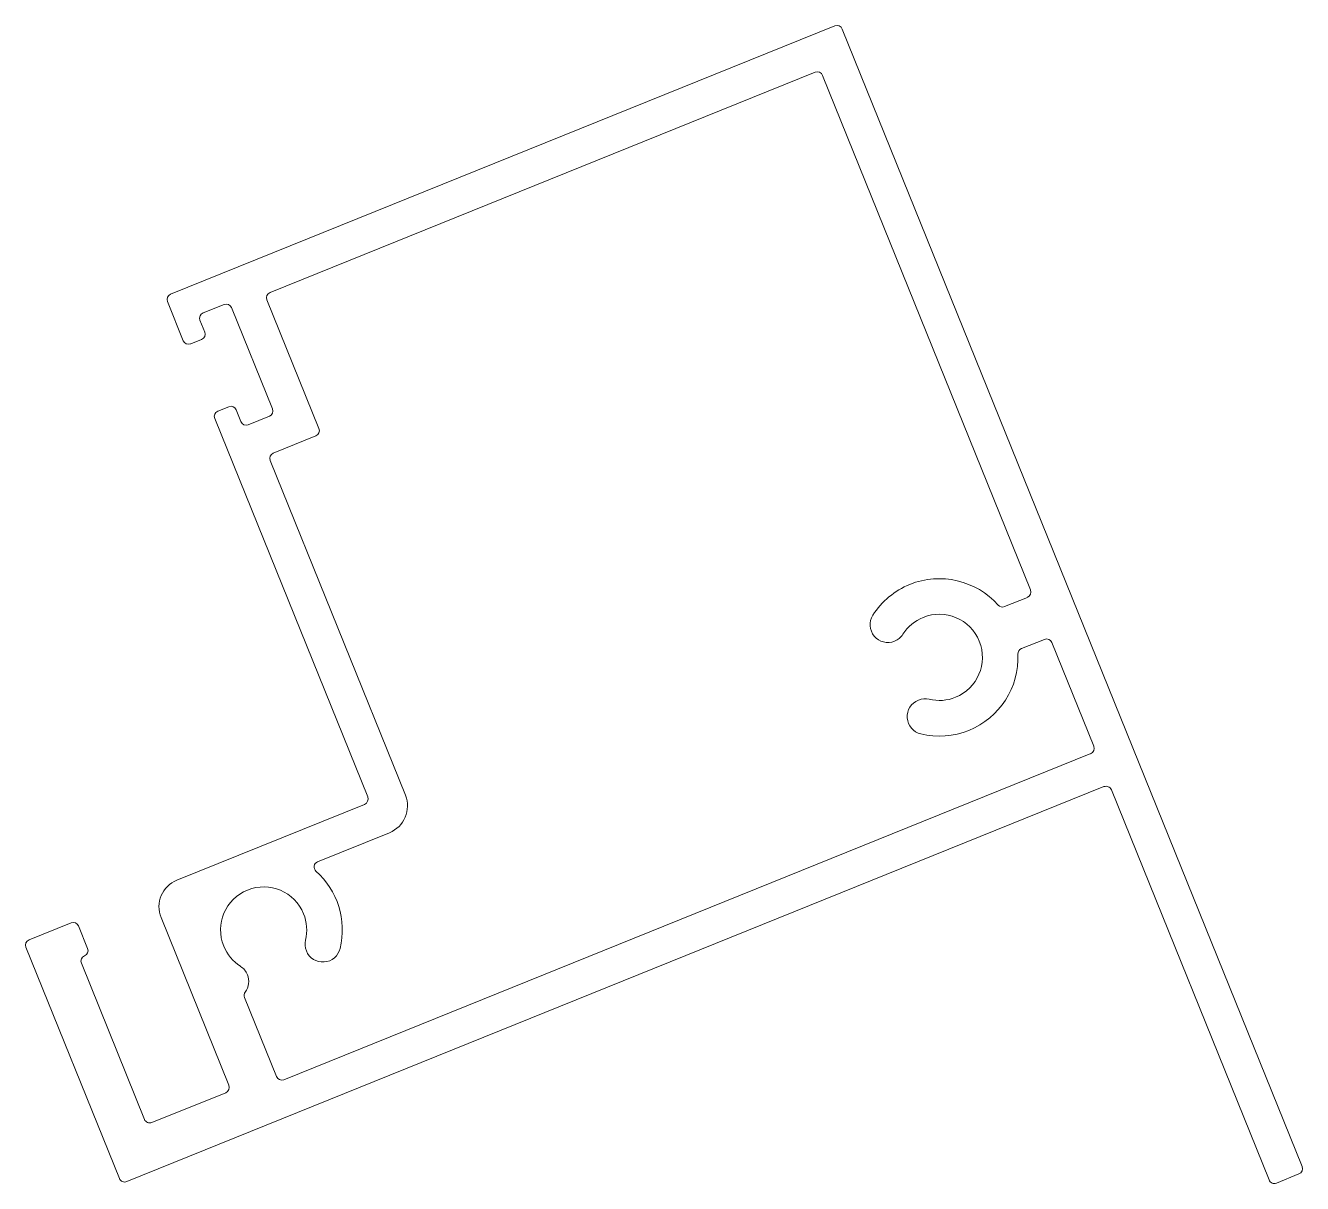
# Model space of a CAD drawing. Header units: inches. Extents: x -30.7 to 25.6, y 0.5 to 51.6.
import ezdxf

# ---------------------------------------------------------------- set-up
doc = ezdxf.new("R2010")
doc.units = ezdxf.units.IN
doc.header["$MEASUREMENT"] = 0
doc.layers.add('CLIP', color=7, linetype='Continuous')

msp = doc.modelspace()

# ---------------------------------------------------------------- linework, layer by layer
at = {"layer": 'CLIP', "color": 7, "linetype": 'Continuous', "lineweight": 0}
for p, q in [((-24.28, 39.75), (5.005, 51.582)), ((5.33, 51.444), (25.597, 1.28)), ((4.137, 49.538), (-19.895, 39.828)), ((13.63, 26.709), (4.463, 49.4)), ((-23.721, 37.7), (-24.418, 39.424)), ((-20.033, 39.503), (-17.741, 33.828)), ((-21.92, 39.301), (-22.847, 38.927)), ((-19.789, 34.694), (-21.595, 39.163)), ((-22.986, 38.601), (-22.776, 38.082)), ((-22.914, 37.756), (-23.396, 37.562)), ((-22.197, 34.595), (-21.715, 34.789)), ((-21.39, 34.651), (-21.18, 34.132)), ((-20.855, 33.994), (-19.927, 34.369)), ((-15.593, 17.58), (-22.335, 34.269)), ((-17.879, 33.503), (-19.756, 32.744)), ((-19.895, 32.419), (-13.931, 17.658)), ((12.481, 25.975), (13.492, 26.384)), ((14.241, 24.53), (13.23, 24.121)), ((16.416, 19.814), (14.567, 24.392)), ((-19.288, 5.112), (16.279, 19.49)), ((16.866, 18.035), (-26.212, 0.619)), ((24.142, 0.692), (17.19, 17.898)), ((-23.999, 13.914), (-15.731, 17.254)), ((-14.633, 16.005), (-17.8, 14.725)), ((-30.519, 11.279), (-28.665, 12.029)), ((-28.339, 11.891), (-27.939, 10.898)), ((-21.713, 4.865), (-24.701, 12.261)), ((-26.537, 0.757), (-30.657, 10.954)), ((-28.215, 10.248), (-25.432, 3.361)), ((-21.024, 8.735), (-19.614, 5.25)), ((-25.107, 3.223), (-21.851, 4.54)), ((25.46, 0.956), (24.466, 0.554))]:
    msp.add_line(p, q, dxfattribs=at)
for centre, radius, start, end in [((5.098, 51.35), 0.25, 22, 112), ((4.231, 49.306), 0.25, 22, 112), ((-24.186, 39.518), 0.25, 112, 202), ((-19.802, 39.596), 0.25, 112, 202), ((-22.754, 38.695), 0.25, 112, 202), ((-21.827, 39.069), 0.25, 22, 112), ((-23.008, 37.988), 0.25, 292, 22), ((-23.49, 37.793), 0.25, 202, 292), ((-22.104, 34.363), 0.25, 112, 202), ((-21.622, 34.558), 0.25, 22, 112), ((-20.021, 34.6), 0.25, 292, 22), ((-20.948, 34.226), 0.25, 202, 292), ((-17.973, 33.735), 0.25, 292, 22), ((-19.663, 32.513), 0.25, 112, 202), ((9.607, 23.736), 3.47, 41.6347, 112), ((9.607, 23.736), 3.47, 112, 147.5331), ((13.398, 26.616), 0.25, 292, 22), ((12.387, 26.207), 0.25, 221.6347, 292), ((7.341, 25.177), 0.785, 147.5331, 292), ((9.607, 23.736), 1.9, 112, 147.5331), ((9.607, 23.736), 1.9, 292, 112), ((7.341, 25.177), 0.785, 292, 327.5331), ((14.335, 24.298), 0.25, 22, 112), ((9.607, 23.736), 3.47, 292, 2.3653), ((13.323, 23.889), 0.25, 112, 182.3653), ((9.607, 23.736), 1.9, 256.4669, 292), ((8.978, 21.125), 0.785, 112, 256.4669), ((8.978, 21.125), 0.785, 76.4669, 112), ((9.607, 23.736), 3.47, 256.4669, 292), ((16.185, 19.72), 0.249, 292.0105, 22), ((16.96, 17.804), 0.249, 22, 112.0136), ((-15.824, 17.486), 0.25, 292, 22), ((-15.108, 17.182), 1.27, 292, 22), ((-17.706, 14.493), 0.25, 112, 228.3305), ((-20.179, 11.715), 3.47, 346.4669, 48.3305), ((-23.523, 12.736), 1.27, 112, 202), ((-20.179, 11.715), 1.9, 22, 202), ((-20.179, 11.715), 1.9, 346.4669, 22), ((-28.571, 11.797), 0.25, 22, 112), ((-30.426, 11.048), 0.25, 112, 202), ((-17.569, 11.086), 0.785, 166.4669, 202), ((-28.17, 10.805), 0.25, 292, 22), ((-20.179, 11.715), 1.9, 202, 237.5331), ((-17.569, 11.086), 0.785, 202, 346.4669), ((-27.983, 10.341), 0.25, 112, 202), ((-21.62, 9.449), 0.785, 22, 57.5331), ((-21.62, 9.449), 0.785, 323.1777, 22), ((-20.792, 8.829), 0.25, 143.1777, 202.019), ((-19.382, 5.344), 0.25, 202.019, 292.019), ((-21.945, 4.771), 0.25, 292.019, 22.019), ((-25.201, 3.455), 0.25, 202, 292.019), ((25.367, 1.187), 0.249, 292.0262, 22), ((-26.306, 0.85), 0.25, 202, 292.019), ((24.373, 0.785), 0.249, 202, 292.0262)]:
    msp.add_arc(centre, radius, start, end, dxfattribs=at)

doc.saveas('drawing.dxf')
